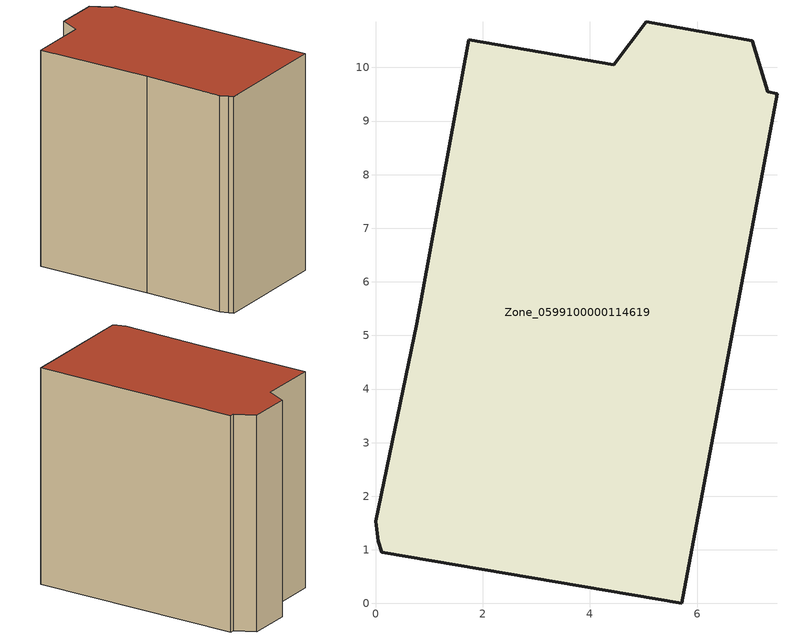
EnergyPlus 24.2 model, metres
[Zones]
Zone_0599100000114619
 floor ground (C_G): 0.12,0.96 0.05,1.16 0,1.54 0.77,5.22 1.74,10.51 4.45,10.05 5.05,10.86 7.03,10.5 7.32,9.55 7.49,9.51 5.71,0 z0
 wall outside (C_F): 7.32,9.55 7.03,10.5 5.05,10.86 4.45,10.05 1.74,10.51 0.77,5.22 0,1.54 0.05,1.16 0.12,0.96 5.71,0 7.49,9.51 7.32,9.55 z0:9.94
 roof outside (C_R): 5.71,0 7.49,9.51 7.32,9.55 7.03,10.5 5.05,10.86 4.45,10.05 1.74,10.51 0.77,5.22 0,1.54 0.05,1.16 0.12,0.96 z9.94
[BUILDING]
Pand.0599100000114619: North Axis=0; Terrain=City; Loads Convergence Tolerance Value=0.04; Temperature Convergence Tolerance Value=0.4; Solar Distribution=FullExterior; Maximum Number of Warmup Days=25; Minimum Number of Warmup Days=1
[Site:Location]
Rotterdam.The.Hague.AP_ZH_NLD Design_Conditions: Latitude=51.96; Longitude=4.45; Time Zone=1; Elevation=-4.5
[SITE:GROUNDTEMPERATURE:BUILDINGSURFACE]
18, 18, 18, 18, 18, 18, 18, 18, 18, 18, 18, 18
[MATERIAL] Thermal Absorptance=0.9; Solar Absorptance=0.7; Visible Absorptance=0.7
Name | Roughness | Thickness | Conductivity | Density | Specific Heat
G.TI.1946 | MediumSmooth | 0.15 | 1 | 540 | 1210
F.TI.1946 | Rough | 0.3 | 0.857143 | 1920 | 840
R.TI.1946 | MediumRough | 0.2 | 0.1 | 1500 | 1000
[CONSTRUCTION]
C_G: G.TI.1946
C_F: F.TI.1946
C_R: R.TI.1946
[ZONE]
Zone_0599100000114619: Type=1; Multiplier=1; Ceiling Height=Autocalculate; Volume=Autocalculate; Floor Area=autocalculate; Part of Total Floor Area=Yes
[ZONEINFILTRATION:DESIGNFLOWRATE]
Infil_Zone_0599100000114619: Zone or ZoneList or Space or SpaceList=Zone_0599100000114619; Schedule=AlwaysOn; Design Flow Rate Calculation Method=Flow/Area; Flow Rate per Floor Area=0.003; Constant Term Coefficient=1; Temperature Term Coefficient=0; Velocity Term Coefficient=0; Velocity Squared Term Coefficient=0
[HVACTEMPLATE:ZONE:IDEALLOADSAIRSYSTEM]
Zone_0599100000114619: Maximum Heating Supply Air Temperature=50; Minimum Cooling Supply Air Temperature=13; Maximum Heating Supply Air Humidity Ratio=0.0156; Minimum Cooling Supply Air Humidity Ratio=0.0077; Heating Limit=NoLimit; Cooling Limit=NoLimit; Dehumidification Control Type=ConstantSensibleHeatRatio; Cooling Sensible Heat Ratio=0.7; Dehumidification Setpoint=60; Humidification Control Type=None; Humidification Setpoint=30; Outdoor Air Method=None; Outdoor Air Flow Rate per Person=0.00944; Outdoor Air Flow Rate per Zone Floor Area=0; Outdoor Air Flow Rate per Zone=0; Demand Controlled Ventilation Type=None; Outdoor Air Economizer Type=NoEconomizer; Heat Recovery Type=None; Sensible Heat Recovery Effectiveness=0.7; Latent Heat Recovery Effectiveness=0.65
[ZONECONTROL:THERMOSTAT]
ThermostatControl_Zone_0599100000114619: Zone or ZoneList=Zone_0599100000114619; Control Type Schedule=DualSetpointControlType; Control 1=Thermostat_Zone_0599100000114619; Temperature Difference Between Cutout And Setpoint=0
[THERMOSTATSETPOINT:DUALSETPOINT]
Thermostat_Zone_0599100000114619: Heating Setpoint Temperature Schedule=HeatingSetpoint_Zone_0599100000114619; Cooling Setpoint Temperature Schedule=CoolingSetpoint_Zone_0599100000114619
[SCHEDULE:COMPACT]
HeatingSetpoint_Zone_0599100000114619: Through: 12/31, For: AllDays, Until: 24:00, 21
CoolingSetpoint_Zone_0599100000114619: Through: 12/31, For: AllDays, Until: 24:00, 24
DualSetpointControlType: Through: 12/31, For: AllDays, Until: 24:00, 4
AlwaysOn: Through: 12/31, For: AllDays, Until: 24:00, 1
